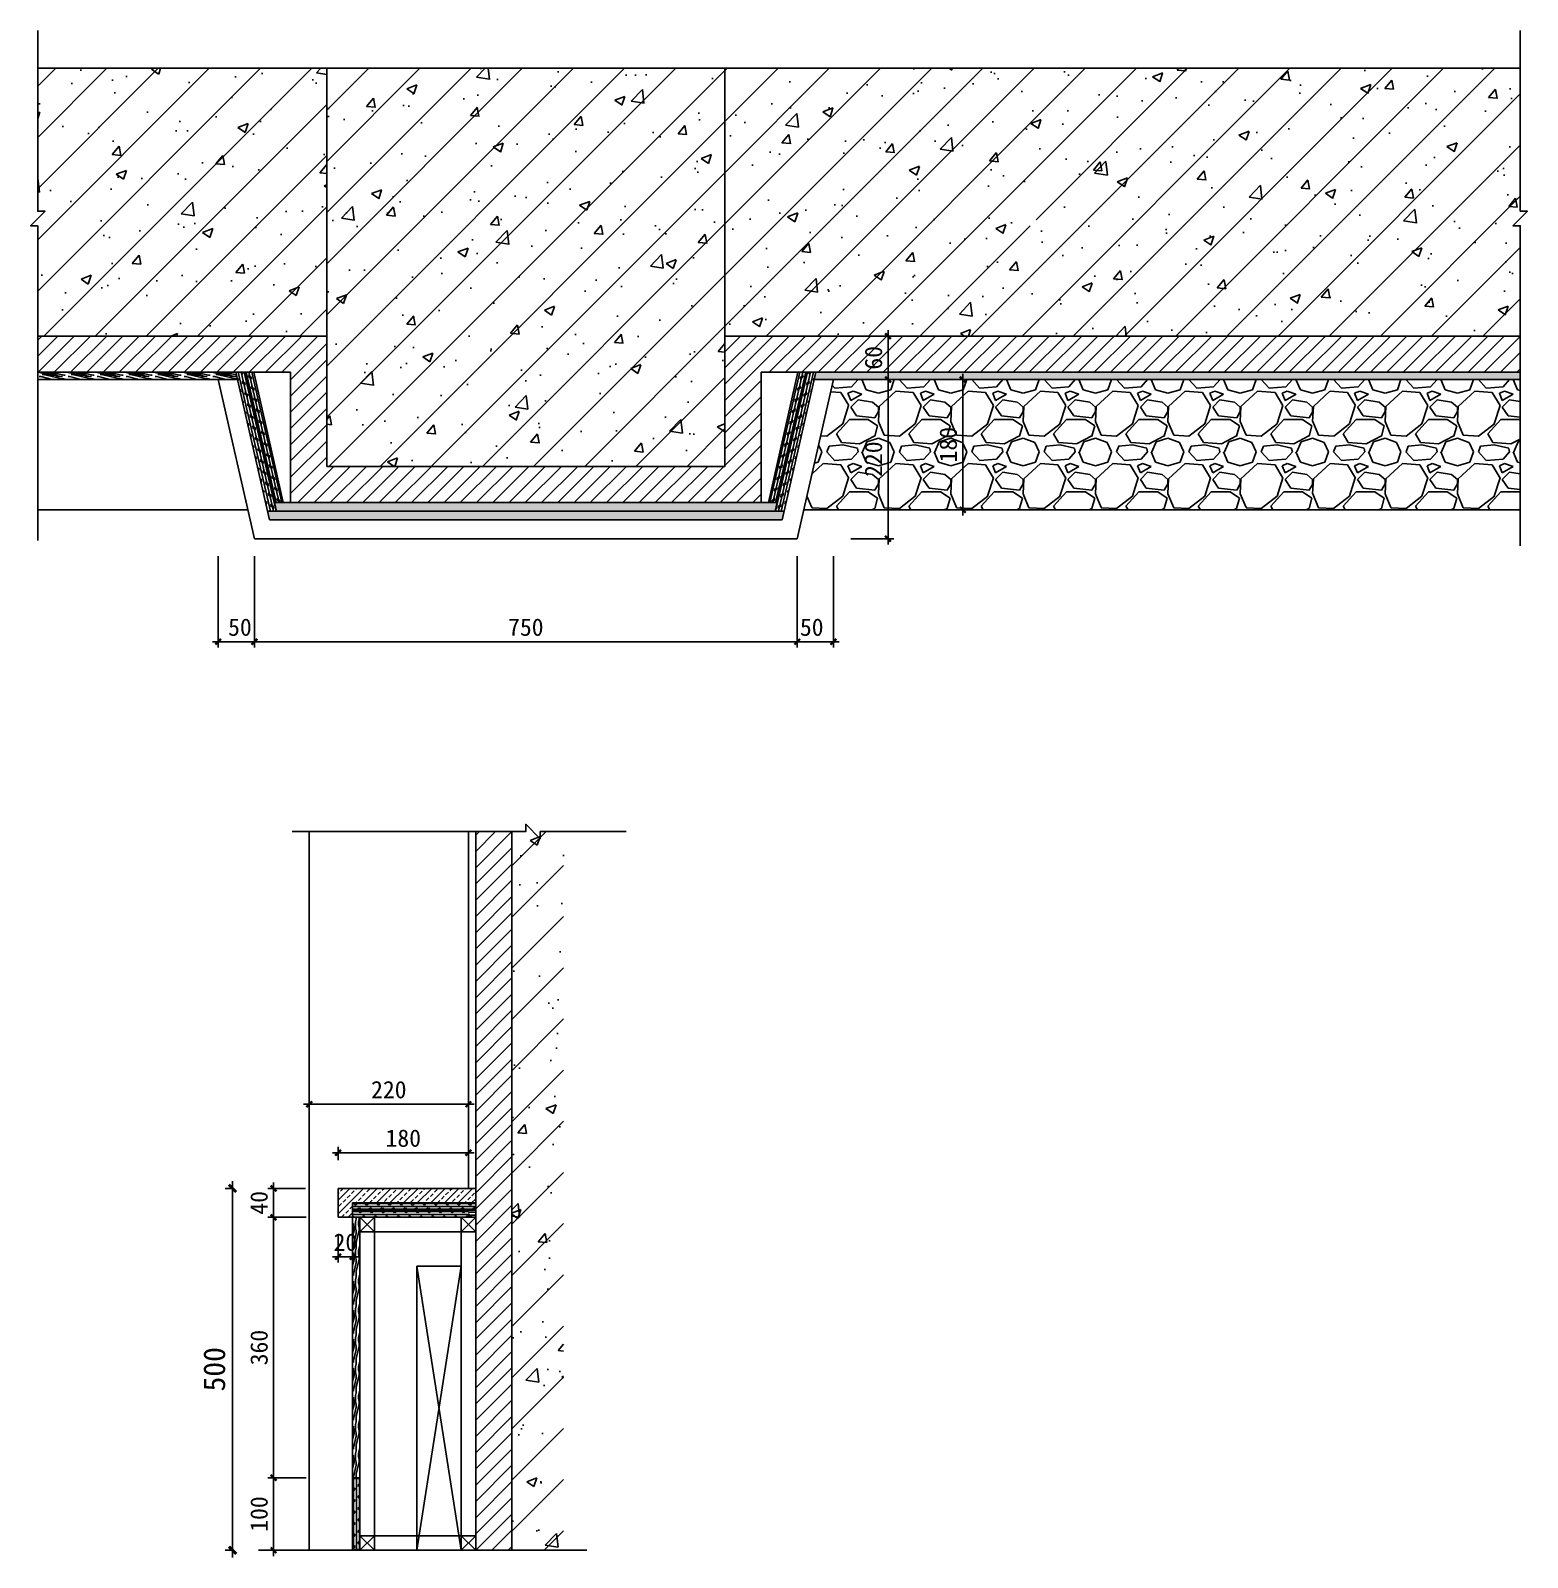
# Model space of a CAD drawing. Header units: millimetres. Extents: x -150677 to 588340, y -254013 to 149700.
# Drawn here: x 331029 to 333097, y -89027 to -86917 of the extents above; entities that cross this region are included whole.
import ezdxf

# ---------------------------------------------------------------- set-up
doc = ezdxf.new("R2010")
doc.units = ezdxf.units.MM
doc.header["$LTSCALE"] = 10
doc.header["$MEASUREMENT"] = 0
for name, color, linetype in [('1-Ba原始建筑墙体', 2, 'Continuous'), ('2-Ba顶面轮廓', 4, 'Continuous'), ('5-Aa原始建筑淡显填充', 251, 'Continuous'), ('9-ELc中', 4, 'Continuous')]:
    doc.layers.add(name, color=color, linetype=linetype)
doc.styles.get("Standard").update_dxf_attribs({"font": ''})
doc.styles.get('Standard').set_extended_font_data('SimSun')
doc.dimstyles.new('DIMN10', dxfattribs={"dimscale": 0.1, "dimtxt": 300, "dimasz": 100, "dimexe": 100, "dimexo": 300, "dimgap": 100, "dimtad": 1, "dimdec": 0, "dimtxsty": 'Standard', "dimblk": 'ARCHTICK', "dimcen": 2.5, "dimdle": 100, "dimclrd": 8, "dimclre": 8, "dimclrt": 96, "dimadec": 0, "dimazin": 0, "dimtfac": 1, "dimtdec": 0, "dimtmove": 0, "dimatfit": 3, "dimldrblk": 'DOT', "dimfxl": 100, "dimarcsym": 0})
doc.dimstyles.new('DIMN8', dxfattribs={"dimscale": 0.08, "dimtxt": 300, "dimasz": 100, "dimexe": 100, "dimexo": 300, "dimgap": 100, "dimtad": 1, "dimdec": 0, "dimtxsty": 'Standard', "dimblk": 'ARCHTICK', "dimcen": 2.5, "dimdle": 100, "dimclrd": 8, "dimclre": 8, "dimclrt": 96, "dimadec": 0, "dimazin": 0, "dimtfac": 1, "dimtdec": 0, "dimtmove": 0, "dimatfit": 3, "dimldrblk": 'DOT', "dimfxl": 100, "dimarcsym": 0})
pattern_1 = [(45, (0, 0), (-35.355339, 35.355339), []), (50, (0, 0), (143.452037, -12.550427), [15, -165]), (355, (0, 0), (-27.750267, 150.438427), [12, -132]), (100.4514, (11.95, -1.05), (115.701876, 137.88791), [12.74804, -140.22842]), (46.1842, (0, 40), (213.44821, -33.1038), [22.5, -247.5]), (96.6356, (17.79, 37.24), (186.93254, 194.82357), [19.12206, -210.3426]), (351.1842, (0, 40), (186.93239, 194.82372), [18, -198]), (21, (20, 30), (119.38141, -80.52378), [15, -165]), (326, (20, 30), (48.663066, 145.03001), [12, -132]), (71.4514, (29.95, 23.29), (168.044526, 64.5061), [12.74804, -140.22842]), (37.5, (0, 0), (2.431971, 66.578771), [0, -130.4, 0, -134, 0, -132.5]), (7.5, (0, 0), (52.613907, 78.882342), [0, -76.4, 0, -127.4, 0, -50.5]), (327.5, (-44.6, 0), (106.764487, -4.510974), [0, -50, 0, -156, 0, -207]), (317.5, (-64.6, 0), (116.637234, 20.020996), [0, -65, 0, -103.6, 0, -147])]
pattern_2 = [(0, (331356.6526, -87593.2813), (0, 3.96875), []), (135, (331358.637, -87595.266), (-7.9375, -7.9375), [5.61266, -5.61266]), (135, (331359.629, -87595.266), (-7.9375, -7.9375), [5.61266, -5.61266]), (135, (331360.621, -87595.266), (-7.9375, -7.9375), [5.61266, -5.61266])]
pattern_3 = [(0, (331039.32, -87399.28), (0, 40), [8, -12, 4, -16]), (0, (331067.32, -87398.28), (0, 40), [8, -32]), (0, (331063.32, -87396.28), (0, 40), [4, -36]), (0, (331041.32, -87395.28), (0, 40), [2, -28, 2, -8]), (0, (331055.32, -87393.28), (0, 40), [8, -12, 2, -18]), (0, (331045.32, -87392.28), (0, 40), [6, -34]), (0, (331055.32, -87391.28), (0, 40), [12, -28]), (0, (331043.32, -87390.28), (0, 40), [8, -32]), (0, (331059.32, -87389.28), (0, 40), [20, -20]), (0, (331047.32, -87387.28), (0, 40), [4, -12, 8, -16]), (0, (331075.32, -87386.28), (0, 40), [8, -32]), (0, (331067.32, -87385.28), (0, 40), [4, -36]), (0, (331059.32, -87384.28), (0, 40), [4, -36]), (0, (331039.32, -87383.28), (0, 40), [8, -32]), (0, (331059.32, -87382.28), (0, 40), [8, -32]), (0, (331059.32, -87380.28), (0, 40), [8, -8, 8, -16]), (0, (331051.32, -87378.28), (0, 40), [4, -20, 8, -8]), (0, (331059.32, -87377.28), (0, 40), [12, -28]), (0, (331059.32, -87375.28), (0, 40), [8, -32]), (0, (331043.32, -87374.28), (0, 40), [12, -16, 4, -8]), (0, (331043.32, -87372.28), (0, 40), [20, -20]), (0, (331067.32, -87371.28), (0, 40), [4, -36]), (0, (331055.32, -87370.28), (0, 40), [8, -32]), (0, (331047.32, -87369.28), (0, 40), [4, -16, 4, -16]), (0, (331043.32, -87368.28), (0, 40), [4, -12, 8, -16]), (0, (331051.32, -87367.28), (0, 40), [4, -20, 4, -12]), (0, (331059.32, -87366.28), (0, 40), [12, -28]), (0, (331043.32, -87364.28), (0, 40), [8, -32]), (0, (331063.32, -87363.28), (0, 40), [4, -36]), (0, (331071.32, -87362.28), (0, 40), [4, -36]), (14.03624, (331067.321, -87396.281), (40, -1e-09), [4.12, -160.8042]), (14.03624, (331071.321, -87387.281), (40, -1e-09), [4.12, -160.8042]), (14.03624, (331067.321, -87363.281), (40, -1e-09), [4.12, -160.8042]), (14.03624, (331055.321, -87378.281), (40, -1e-09), [4.12, -160.8042]), (14.03624, (331063.321, -87372.281), (40, -1e-09), [4.12, -160.8042]), (14.03624, (331067.321, -87375.281), (40, -1e-09), [4.12, -160.8042]), (14.03624, (331047.321, -87368.281), (40, -1e-09), [4.12, -160.8042]), (14.03624, (331063.321, -87370.281), (40, -1e-09), [4.12, -160.8042]), (14.03624, (331071.321, -87385.281), (40, -1e-09), [8.24, -156.6842]), (14.03624, (331067.321, -87382.281), (40, -1e-09), [8.24, -156.6842]), (14.03624, (331067.321, -87380.281), (40, -1e-09), [8.24, -156.6842]), (165.96376, (331055.321, -87393.281), (-40, -1e-09), [4.12, -8.24, 4.12, -148.44422]), (165.96376, (331047.321, -87387.281), (-40, -1e-09), [4.12, -160.8042]), (165.96376, (331047.321, -87369.281), (-40, -1e-09), [8.24, -156.6842]), (194.03624, (331067.321, -87398.281), (-40, 1e-09), [4.12, -160.8042]), (345.96376, (331075.321, -87398.281), (40, 1e-09), [4.12, -160.8042]), (345.96376, (331063.321, -87384.281), (40, 1e-09), [4.12, -160.8042]), (345.96376, (331071.321, -87377.281), (40, 1e-09), [4.12, -160.8042]), (345.96376, (331055.321, -87374.281), (40, 1e-09), [4.12, -160.8042]), (345.96376, (331051.321, -87369.281), (40, 1e-09), [4.12, -160.8042]), (345.96376, (331055.321, -87367.281), (40, 1e-09), [4.12, -160.8042]), (345.96376, (331055.321, -87374.281), (40, 1e-09), [4.12, -160.8042]), (345.96376, (331067.321, -87368.281), (40, 1e-09), [16.48, -148.4442]), (345.96376, (331043.321, -87395.281), (40, 1e-09), [16.48, -148.4442]), (345.96376, (331047.321, -87392.281), (40, 1e-09), [16.48, -148.4442]), (345.96376, (331051.321, -87390.281), (40, 1e-09), [4.12, -8.24, 8.24, -144.32422]), (345.96376, (331051.321, -87387.281), (40, 1e-09), [8.24, -8.24, 8.24, -140.20422]), (345.96376, (331047.321, -87383.281), (40, 1e-09), [16.48, -148.4442]), (345.96376, (331043.321, -87380.281), (40, 1e-09), [16.48, -148.4442]), (345.96376, (331043.321, -87378.281), (40, 1e-09), [16.48, -148.4442]), (345.96376, (331071.321, -87366.281), (40, 1e-09), [4.12, -160.8042]), (345.96377, (331075.321, -87362.281), (40, 8e-06), [8.24, -156.6842]), (345.96377, (331051.321, -87364.281), (40, 8e-06), [8.24, -156.6842]), (345.96376, (331047.321, -87399.281), (40, 7e-07), [16.48, -148.4442]), (345.96376, (331071.321, -87371.281), (40, 7e-07), [12.36, -152.5642]), (345.96376, (331075.321, -87374.281), (40, 7e-07), [24.72, -140.2042])]

# ---------------------------------------------------------------- blocks, each defined once
blk = doc.blocks.new('_ArchTick')
at = {"color": 0, "linetype": 'ByBlock', "const_width": 0.4}
blk.add_lwpolyline([(-0.5, -0.5), (0.5, 0.5)], dxfattribs=at)
blk = doc.blocks.new('*D1728')
at = {"layer": '2-Ba顶面轮廓', "color": 8, "lineweight": -2, "transparency": 16777216}
for p, q in [((331338.6, -87643.3), (331338.6, -87769.6)), ((332088.6, -87643.3), (332088.6, -87769.6)), ((331330.6, -87761.6), (332096.6, -87761.6))]:
    blk.add_line(p, q, dxfattribs=at)
at = {"layer": 'Defpoints', "color": 0, "transparency": 16777216}
for p in [(331338.6, -87619.3), (332088.6, -87619.3), (332088.6, -87761.6)]:
    blk.add_point(p, dxfattribs=at)
at = {"layer": '2-Ba顶面轮廓', "color": 8, "lineweight": -2, "transparency": 16777216, "xscale": 8, "yscale": 8, "zscale": 8, "rotation": 180}
blk.add_blockref('_ArchTick', (331338.6, -87761.6), dxfattribs=at)
at = {"layer": '2-Ba顶面轮廓', "color": 8, "lineweight": -2, "transparency": 16777216, "xscale": 8, "yscale": 8, "zscale": 8}
blk.add_blockref('_ArchTick', (332088.6, -87761.6), dxfattribs=at)
at = {"layer": '2-Ba顶面轮廓', "color": 96, "transparency": 16777216, "insert": (331713.6, -87741.6), "char_height": 24, "attachment_point": 5}
blk.add_mtext('750', dxfattribs=at)
blk = doc.blocks.new('_DOT')
at = {"color": 0, "linetype": 'ByBlock'}
blk.add_line((-0.35, 0), (-1, 0), dxfattribs=at)
at = {"color": 0, "linetype": 'ByBlock', "const_width": 0.35}
blk.add_lwpolyline([(-0.175, 0, 1), (0.175, 0, 1)], format="xyb", close=True, dxfattribs=at)
blk = doc.blocks.new('*D1729')
at = {"layer": '2-Ba顶面轮廓', "color": 8, "lineweight": -2, "transparency": 16777216}
for p, q in [((332088.6, -87643.3), (332088.6, -87769.6)), ((332138.6, -87643.3), (332138.6, -87769.6)), ((332080.6, -87761.6), (332146.6, -87761.6))]:
    blk.add_line(p, q, dxfattribs=at)
at = {"layer": 'Defpoints', "color": 0, "transparency": 16777216}
for p in [(332088.6, -87619.3), (332138.6, -87619.3), (332138.6, -87761.6)]:
    blk.add_point(p, dxfattribs=at)
at = {"layer": '2-Ba顶面轮廓', "color": 8, "lineweight": -2, "transparency": 16777216, "xscale": 8, "yscale": 8, "zscale": 8, "rotation": 180}
blk.add_blockref('_ArchTick', (332088.6, -87761.6), dxfattribs=at)
at = {"layer": '2-Ba顶面轮廓', "color": 8, "lineweight": -2, "transparency": 16777216, "xscale": 8, "yscale": 8, "zscale": 8}
blk.add_blockref('_ArchTick', (332138.6, -87761.6), dxfattribs=at)
at = {"layer": '2-Ba顶面轮廓', "color": 96, "transparency": 16777216, "insert": (332108.6, -87741.6), "char_height": 24, "attachment_point": 5}
blk.add_mtext('50', dxfattribs=at)
blk = doc.blocks.new('*D1730')
at = {"layer": '2-Ba顶面轮廓', "color": 8, "lineweight": -2, "transparency": 16777216}
for p, q in [((331288.6, -87643.3), (331288.6, -87769.6)), ((331338.6, -87643.3), (331338.6, -87769.6)), ((331346.6, -87761.6), (331280.6, -87761.6))]:
    blk.add_line(p, q, dxfattribs=at)
at = {"layer": 'Defpoints', "color": 0, "transparency": 16777216}
for p in [(331288.6, -87619.3), (331338.6, -87619.3), (331288.6, -87761.6)]:
    blk.add_point(p, dxfattribs=at)
at = {"layer": '2-Ba顶面轮廓', "color": 8, "lineweight": -2, "transparency": 16777216, "xscale": 8, "yscale": 8, "zscale": 8, "rotation": 180}
blk.add_blockref('_ArchTick', (331288.6, -87761.6), dxfattribs=at)
at = {"layer": '2-Ba顶面轮廓', "color": 8, "lineweight": -2, "transparency": 16777216, "xscale": 8, "yscale": 8, "zscale": 8}
blk.add_blockref('_ArchTick', (331338.6, -87761.6), dxfattribs=at)
at = {"layer": '2-Ba顶面轮廓', "color": 96, "transparency": 16777216, "insert": (331318.6, -87741.6), "char_height": 24, "attachment_point": 5}
blk.add_mtext('50', dxfattribs=at)
blk = doc.blocks.new('*D1731')
at = {"layer": '2-Ba顶面轮廓', "color": 8, "lineweight": -2, "transparency": 16777216}
for p, q in [((332162.6, -87399.3), (332222, -87399.3)), ((332214, -87627.3), (332214, -87391.3)), ((332162.6, -87619.3), (332222, -87619.3))]:
    blk.add_line(p, q, dxfattribs=at)
at = {"layer": 'Defpoints', "color": 0, "transparency": 16777216}
for p in [(332138.6, -87399.3), (332214, -87399.3), (332138.6, -87619.3)]:
    blk.add_point(p, dxfattribs=at)
at = {"layer": '2-Ba顶面轮廓', "color": 8, "lineweight": -2, "transparency": 16777216, "xscale": 8, "yscale": 8, "zscale": 8}
for p, rotation in [((332214, -87399.3), 90), ((332214, -87619.3), 270)]:
    blk.add_blockref('_ArchTick', p, dxfattribs=dict(at, rotation=rotation))
at = {"layer": '2-Ba顶面轮廓', "color": 96, "transparency": 16777216, "insert": (332194, -87509.3), "char_height": 24, "attachment_point": 5, "rotation": 90}
blk.add_mtext('220', dxfattribs=at)
blk = doc.blocks.new('*D1732')
at = {"layer": '2-Ba顶面轮廓', "color": 8, "lineweight": -2, "transparency": 16777216}
for p, q in [((332183.8, -87339.3), (332222, -87339.3)), ((332214, -87407.3), (332214, -87331.3)), ((332183.8, -87399.3), (332222, -87399.3))]:
    blk.add_line(p, q, dxfattribs=at)
at = {"layer": 'Defpoints', "color": 0, "transparency": 16777216}
for p in [(332159.8, -87339.3), (332214, -87339.3), (332159.8, -87399.3)]:
    blk.add_point(p, dxfattribs=at)
at = {"layer": '2-Ba顶面轮廓', "color": 8, "lineweight": -2, "transparency": 16777216, "xscale": 8, "yscale": 8, "zscale": 8}
for p, rotation in [((332214, -87339.3), 90), ((332214, -87399.3), 270)]:
    blk.add_blockref('_ArchTick', p, dxfattribs=dict(at, rotation=rotation))
at = {"layer": '2-Ba顶面轮廓', "color": 96, "transparency": 16777216, "insert": (332194, -87369.3), "char_height": 24, "attachment_point": 5, "rotation": 90}
blk.add_mtext('60', dxfattribs=at)
blk = doc.blocks.new('*D1733')
at = {"layer": '2-Ba顶面轮廓', "color": 8, "lineweight": -2, "transparency": 16777216}
for p, q in [((332294.2, -87399.3), (332325.3, -87399.3)), ((332317.3, -87391.3), (332317.3, -87587.3)), ((332294.2, -87579.3), (332325.3, -87579.3))]:
    blk.add_line(p, q, dxfattribs=at)
at = {"layer": 'Defpoints', "color": 0, "transparency": 16777216}
for p in [(332270.2, -87399.3), (332270.2, -87579.3), (332317.3, -87579.3)]:
    blk.add_point(p, dxfattribs=at)
at = {"layer": '2-Ba顶面轮廓', "color": 8, "lineweight": -2, "transparency": 16777216, "xscale": 8, "yscale": 8, "zscale": 8}
for p, rotation in [((332317.3, -87399.3), 90), ((332317.3, -87579.3), 270)]:
    blk.add_blockref('_ArchTick', p, dxfattribs=dict(at, rotation=rotation))
at = {"layer": '2-Ba顶面轮廓', "color": 96, "transparency": 16777216, "insert": (332297.3, -87489.3), "char_height": 24, "attachment_point": 5, "rotation": 90}
blk.add_mtext('180', dxfattribs=at)
blk = doc.blocks.new('A$C67844AE1')
at = {"layer": '9-ELc中', "color": 8}
for p, q in [((20, 20), (0, 0)), ((0, 20), (20, 0))]:
    blk.add_line(p, q, dxfattribs=at)
blk.add_lwpolyline([(0, 0), (20, 0), (20, 20), (0, 20)], close=True, dxfattribs=at)
blk = doc.blocks.new('*D1735')
at = {"layer": '2-Ba顶面轮廓', "color": 8, "lineweight": -2, "transparency": 16777216}
for p, q in [((331410.3, -88916.8), (331357.1, -88916.8)), ((331365.1, -89024.8), (331365.1, -88908.8)), ((331410.3, -89016.8), (331357.1, -89016.8))]:
    blk.add_line(p, q, dxfattribs=at)
at = {"layer": 'Defpoints', "color": 0, "transparency": 16777216}
for p in [(331365.1, -88916.8), (331434.3, -88916.8), (331434.3, -89016.8)]:
    blk.add_point(p, dxfattribs=at)
at = {"layer": '2-Ba顶面轮廓', "color": 8, "lineweight": -2, "transparency": 16777216, "xscale": 8, "yscale": 8, "zscale": 8}
for p, rotation in [((331365.1, -88916.8), 90), ((331365.1, -89016.8), 270)]:
    blk.add_blockref('_ArchTick', p, dxfattribs=dict(at, rotation=rotation))
at = {"layer": '2-Ba顶面轮廓', "color": 96, "transparency": 16777216, "insert": (331345.1, -88966.8), "char_height": 24, "attachment_point": 5, "rotation": 90}
blk.add_mtext('100', dxfattribs=at)
blk = doc.blocks.new('*D1736')
at = {"layer": '2-Ba顶面轮廓', "color": 8, "lineweight": -2, "transparency": 16777216}
for p, q in [((331410.3, -88556.8), (331357.1, -88556.8)), ((331365.1, -88924.8), (331365.1, -88548.8)), ((331410.3, -88916.8), (331357.1, -88916.8))]:
    blk.add_line(p, q, dxfattribs=at)
at = {"layer": 'Defpoints', "color": 0, "transparency": 16777216}
for p in [(331365.1, -88556.8), (331434.3, -88556.8), (331434.3, -88916.8)]:
    blk.add_point(p, dxfattribs=at)
at = {"layer": '2-Ba顶面轮廓', "color": 8, "lineweight": -2, "transparency": 16777216, "xscale": 8, "yscale": 8, "zscale": 8}
for p, rotation in [((331365.1, -88556.8), 90), ((331365.1, -88916.8), 270)]:
    blk.add_blockref('_ArchTick', p, dxfattribs=dict(at, rotation=rotation))
at = {"layer": '2-Ba顶面轮廓', "color": 96, "transparency": 16777216, "insert": (331345.1, -88736.8), "char_height": 24, "attachment_point": 5, "rotation": 90}
blk.add_mtext('360', dxfattribs=at)
blk = doc.blocks.new('*D1737')
at = {"layer": '2-Ba顶面轮廓', "color": 8, "lineweight": -2, "transparency": 16777216}
for p, q in [((331409.1, -88516.8), (331357.1, -88516.8)), ((331365.1, -88564.8), (331365.1, -88508.8)), ((331410.3, -88556.8), (331357.1, -88556.8))]:
    blk.add_line(p, q, dxfattribs=at)
at = {"layer": 'Defpoints', "color": 0, "transparency": 16777216}
for p in [(331365.1, -88516.8), (331433.1, -88516.8), (331434.3, -88556.8)]:
    blk.add_point(p, dxfattribs=at)
at = {"layer": '2-Ba顶面轮廓', "color": 8, "lineweight": -2, "transparency": 16777216, "xscale": 8, "yscale": 8, "zscale": 8}
for p, rotation in [((331365.1, -88516.8), 90), ((331365.1, -88556.8), 270)]:
    blk.add_blockref('_ArchTick', p, dxfattribs=dict(at, rotation=rotation))
at = {"layer": '2-Ba顶面轮廓', "color": 96, "transparency": 16777216, "insert": (331345.1, -88536.8), "char_height": 24, "attachment_point": 5, "rotation": 90}
blk.add_mtext('40', dxfattribs=at)
blk = doc.blocks.new('*D1738')
at = {"layer": '2-Ba顶面轮廓', "color": 8, "lineweight": -2, "transparency": 16777216}
for p, q in [((331414.3, -88365.2), (331414.3, -88408.6)), ((331634.3, -88365.2), (331634.3, -88408.6)), ((331406.3, -88400.6), (331642.3, -88400.6))]:
    blk.add_line(p, q, dxfattribs=at)
at = {"layer": 'Defpoints', "color": 0, "transparency": 16777216}
for p in [(331414.3, -88341.2), (331634.3, -88341.2), (331634.3, -88400.6)]:
    blk.add_point(p, dxfattribs=at)
at = {"layer": '2-Ba顶面轮廓', "color": 8, "lineweight": -2, "transparency": 16777216, "xscale": 8, "yscale": 8, "zscale": 8, "rotation": 180}
blk.add_blockref('_ArchTick', (331414.3, -88400.6), dxfattribs=at)
at = {"layer": '2-Ba顶面轮廓', "color": 8, "lineweight": -2, "transparency": 16777216, "xscale": 8, "yscale": 8, "zscale": 8}
blk.add_blockref('_ArchTick', (331634.3, -88400.6), dxfattribs=at)
at = {"layer": '2-Ba顶面轮廓', "color": 96, "transparency": 16777216, "insert": (331524.3, -88380.6), "char_height": 24, "attachment_point": 5}
blk.add_mtext('220', dxfattribs=at)
blk = doc.blocks.new('*D1739')
at = {"layer": '2-Ba顶面轮廓', "color": 8, "lineweight": -2, "transparency": 16777216}
for p, q in [((331446.3, -88467.6), (331642.3, -88467.6)), ((331454.3, -88477.9), (331454.3, -88459.6)), ((331634.3, -88477.9), (331634.3, -88459.6))]:
    blk.add_line(p, q, dxfattribs=at)
at = {"layer": 'Defpoints', "color": 0, "transparency": 16777216}
for p in [(331634.3, -88467.6), (331454.3, -88501.9), (331634.3, -88501.9)]:
    blk.add_point(p, dxfattribs=at)
at = {"layer": '2-Ba顶面轮廓', "color": 8, "lineweight": -2, "transparency": 16777216, "xscale": 8, "yscale": 8, "zscale": 8, "rotation": 180}
blk.add_blockref('_ArchTick', (331454.3, -88467.6), dxfattribs=at)
at = {"layer": '2-Ba顶面轮廓', "color": 8, "lineweight": -2, "transparency": 16777216, "xscale": 8, "yscale": 8, "zscale": 8}
blk.add_blockref('_ArchTick', (331634.3, -88467.6), dxfattribs=at)
at = {"layer": '2-Ba顶面轮廓', "color": 96, "transparency": 16777216, "insert": (331544.3, -88447.6), "char_height": 24, "attachment_point": 5}
blk.add_mtext('180', dxfattribs=at)
blk = doc.blocks.new('*D1740')
at = {"layer": '2-Ba顶面轮廓', "color": 8, "lineweight": -2, "transparency": 16777216}
for p, q in [((331454.3, -88580.8), (331454.3, -88619.4)), ((331474.3, -88580.8), (331474.3, -88619.4)), ((331446.3, -88611.4), (331482.3, -88611.4))]:
    blk.add_line(p, q, dxfattribs=at)
at = {"layer": 'Defpoints', "color": 0, "transparency": 16777216}
for p in [(331454.3, -88556.8), (331474.3, -88556.8), (331474.3, -88611.4)]:
    blk.add_point(p, dxfattribs=at)
at = {"layer": '2-Ba顶面轮廓', "color": 8, "lineweight": -2, "transparency": 16777216, "xscale": 8, "yscale": 8, "zscale": 8}
for p, rotation in [((331454.3, -88611.4), 180.0229559581224), ((331474.3, -88611.4), 0.02295595812235675)]:
    blk.add_blockref('_ArchTick', p, dxfattribs=dict(at, rotation=rotation))
at = {"layer": '2-Ba顶面轮廓', "color": 96, "transparency": 16777216, "insert": (331464.3, -88591.4), "char_height": 24, "attachment_point": 5, "rotation": 0.023}
blk.add_mtext('20', dxfattribs=at)
blk = doc.blocks.new('*D1741')
at = {"layer": '2-Ba顶面轮廓', "color": 8, "lineweight": -2, "transparency": 16777216}
for p, q in [((331308.7, -88516.8), (331298.4, -88516.8)), ((331308.4, -88506.8), (331308.4, -89026.8)), ((331308.7, -89016.8), (331298.4, -89016.8))]:
    blk.add_line(p, q, dxfattribs=at)
at = {"layer": 'Defpoints', "color": 0, "transparency": 16777216}
for p in [(331365.1, -88516.8), (331308.4, -89016.8), (331365.1, -89016.8)]:
    blk.add_point(p, dxfattribs=at)
at = {"layer": '2-Ba顶面轮廓', "color": 8, "lineweight": -2, "transparency": 16777216, "xscale": 10, "yscale": 10, "zscale": 10}
for p, rotation in [((331308.4, -88516.8), 90), ((331308.4, -89016.8), 270)]:
    blk.add_blockref('_ArchTick', p, dxfattribs=dict(at, rotation=rotation))
at = {"layer": '2-Ba顶面轮廓', "color": 96, "transparency": 16777216, "insert": (331283.4, -88766.8), "char_height": 30, "attachment_point": 5, "rotation": 90}
blk.add_mtext('500', dxfattribs=at)

msp = doc.modelspace()

# ---------------------------------------------------------------- hatches: boundary and pattern name
at = {"layer": '2-Ba顶面轮廓'}
h = msp.add_hatch(dxfattribs=at)
h.set_pattern_fill('ANSI31', color=251, scale=10, style=0)
h.set_pattern_definition([(45, (331039.32, -87569.281), (-11.22532, 11.22532), [])])
h.paths.add_polyline_path([(333087.4, -87339.3), (332418.6, -87339.3), (332418.6, -87389.3), (333087.4, -87389.3)])
h.paths.add_polyline_path([(332038.6, -87389.3), (332418.6, -87389.3), (332418.6, -87339.3), (331988.6, -87339.3), (331988.6, -87519.3), (331438.6, -87519.3), (331438.6, -87339.3), (331039.3, -87339.3), (331039.3, -87389.3), (331388.6, -87389.3), (331388.6, -87569.3), (332038.6, -87569.3)])
h = msp.add_hatch(dxfattribs=at)
h.set_pattern_fill('木纹02', color=251, scale=10, style=0)
h.set_pattern_definition(pattern_3)
h.paths.add_polyline_path([(331313, -87389.3), (331039.3, -87389.3), (331039.3, -87399.3), (331315.3, -87399.3)])
h = msp.add_hatch(dxfattribs=at)
h.set_pattern_fill('CORK', color=251, scale=5, angle=77, style=0)
h.set_pattern_definition([(103, (332114.2356, -87581.2813), (3.867031, 0.892774), []), (328, (332111.856, -87579.794), (-5.94852, -9.51962), [5.61266, -5.61266]), (328, (332111.633, -87578.827), (-5.94852, -9.51962), [5.61266, -5.61266]), (328, (332111.409, -87577.861), (-5.94852, -9.51962), [5.61266, -5.61266])])
h.paths.add_polyline_path([(331313, -87389.3), (331325.3, -87389.3), (331369, -87581.3), (331356.7, -87581.3)])
h = msp.add_hatch(dxfattribs=at)
h.set_pattern_fill('CORK', color=251, scale=5, angle=77, style=0)
h.set_pattern_definition([(103, (332070.5992, -87593.2813), (3.867031, 0.892774), []), (328, (332068.219, -87591.794), (-5.94852, -9.51962), [5.61266, -5.61266]), (328, (332067.996, -87590.827), (-5.94852, -9.51962), [5.61266, -5.61266]), (328, (332067.773, -87589.861), (-5.94852, -9.51962), [5.61266, -5.61266])])
h.paths.add_polyline_path([(331325.3, -87389.3), (331337.6, -87389.3), (331378.5, -87569.3), (331366.2, -87569.3)])
h = msp.add_hatch(dxfattribs=at)
h.set_pattern_fill('CORK', color=251, scale=5, angle=77, style=0)
h.set_pattern_definition([(77, (331356.6526, -87593.2813), (-3.867031, 0.892774), []), (212, (331359.032, -87591.794), (5.94852, -9.51962), [5.61266, -5.61266]), (212, (331359.256, -87590.827), (5.94852, -9.51962), [5.61266, -5.61266]), (212, (331359.479, -87589.861), (5.94852, -9.51962), [5.61266, -5.61266])])
h.paths.add_polyline_path([(332101.9, -87389.3), (332089.6, -87389.3), (332048.7, -87569.3), (332061, -87569.3)])
h = msp.add_hatch(dxfattribs=at)
h.set_pattern_fill('CORK', color=251, scale=5, angle=77, style=0)
h.set_pattern_definition([(77, (331313.0162, -87581.2813), (-3.867031, 0.892774), []), (212, (331315.396, -87579.794), (5.94852, -9.51962), [5.61266, -5.61266]), (212, (331315.619, -87578.827), (5.94852, -9.51962), [5.61266, -5.61266]), (212, (331315.843, -87577.861), (5.94852, -9.51962), [5.61266, -5.61266])])
h.paths.add_polyline_path([(332114.2, -87389.3), (332101.9, -87389.3), (332058.3, -87581.3), (332070.6, -87581.3)])
h = msp.add_hatch(dxfattribs=at)
h.set_pattern_fill('GRAVEL', color=4, scale=100)
h.set_pattern_definition([(228.0127875, (72, 100), (-800, -900), [13.4536, -1331.908805]), (184.9697407, (63, 90), (1200, 100), [23.0868, -2285.592476]), (132.510447, (40, 88), (1000, -1100), [16.2788, -1611.60326]), (267.273689, (1, 63), (100, 2000), [21.0238, -2081.355804]), (292.8336542, (0, 42), (-500, 1200), [20.6155, -2040.937313]), (357.273689, (8, 23), (-2000, 100), [21.0238, -2081.355804]), (37.6942405, (29, 22), (-1300, -1000), [27.8029, -2752.484855]), (72.2553284, (51, 39), (700, 2200), [26.2488, -2598.63215]), (121.4295656, (59, 64), (-800, 1300), [21.095, -2088.40731]), (175.2363583, (48, 82), (1100, -100), [24.0832, -1180.076258]), (222.3974378, (24, 84), (-1200, -1100), [31.1448, -3083.3375]), (138.8140748, (100, 62), (-700, 600), [10.6301, -1052.38448]), (171.4692344, (92, 69), (1300, -200), [20.2237, -2002.151142]), (225, (72, 72), (-1e-14, -100), [14.1421, -127.279256]), (203.1985905, (65, 84), (500, 200), [7.6158, -753.96151]), (291.8014095, (58, 81), (-100, 300), [10.7703, -527.74618]), (30.9637565, (62, 71), (300, 200), [17.4929, -565.60229]), (161.565051, (77, 80), (200, -100), [12.6491, -303.578666]), (16.3895403, (0, 81), (1000, 300), [17.72, -1754.284515]), (70.346176, (17, 86), (-400, -1100), [14.8661, -1471.740775]), (293.1985905, (77, 100), (-200, 500), [15.2315, -746.34581]), (343.6104597, (83, 86), (-1000, 300), [17.72, -1754.284515]), (339.4439548, (0, 19), (-500, 200), [17.088, -837.312375]), (294.7751406, (16, 13), (-500, 1100), [14.3178, -1417.464306]), (66.8014095, (78, 0), (200, 500), [15.2315, -746.34581]), (17.3540246, (84, 14), (-1300, -400), [16.7631, -1659.54236]), (69.4439548, (29, 0), (-200, -500), [8.544, -845.856375]), (101.3099325, (72, 0), (-100, 400), [5.099, -504.80295]), (165.9637565, (71, 5), (300, -100), [20.6155, -391.695063]), (186.009006, (51, 10), (1000, 100), [19.105, -1891.392317]), (303.6900675, (62, 62), (-100, 200), [14.4222, -346.132928]), (353.1572266, (70, 50), (1700, -200), [25.1794, -2492.756262]), (60.945396, (95, 47), (-400, -700), [10.2956, -1019.267414]), (90, (100, 56), (-100, 100), [6, -94]), (120.2564372, (49, 13), (400, -700), [13.8924, -1375.352]), (48.0127875, (42, 25), (800, 900), [26.9072, -1318.455205]), (0, (60, 45), (100, 100), [26, -74]), (325.3048465, (86, 45), (1000, -700), [15.8114, -1565.32743]), (254.054604, (99, 36), (-100, -400), [14.5602, -713.45079]), (207.6459754, (95, 22), (-1900, -1000), [23.7065, -2346.947418]), (175.4260787, (74, 11), (-1300, 100), [25.0799, -2482.90734])])
h.paths.add_polyline_path([(333087.4, -87399.3), (332138.6, -87399.3), (332097.7, -87579.3), (333087.4, -87579.3)])
h.paths.add_polyline_path([(332216.8, -87540.9), (332216.8, -87477.7), (332170.7, -87477.7), (332170.7, -87540.9)], flags=24)
h.paths.add_polyline_path([(332320.1, -87521.9), (332320.1, -87458.7), (332274, -87458.7), (332274, -87521.9)], flags=24)
h = msp.add_hatch(dxfattribs=at)
h.set_pattern_fill('木纹02', color=251, scale=10, style=0)
h.set_pattern_definition(pattern_3)
h.paths.add_polyline_path([(333087.4, -87389.3), (332418.6, -87389.3), (332418.6, -87399.3), (333087.4, -87399.3)])
h.paths.add_polyline_path([(332418.6, -87389.3), (332114.2, -87389.3), (332112, -87399.3), (332418.6, -87399.3)])
h = msp.add_hatch(dxfattribs=at)
h.set_pattern_fill('CORK', color=251, scale=5, style=0)
h.set_pattern_definition(pattern_2)
h.paths.add_polyline_path([(332061, -87569.3), (331366.2, -87569.3), (331369, -87581.3), (332058.3, -87581.3)])
h = msp.add_hatch(dxfattribs=at)
h.set_pattern_fill('CORK', color=251, scale=5, style=0)
h.set_pattern_definition(pattern_2)
h.paths.add_polyline_path([(332070.6, -87581.3), (331356.7, -87581.3), (331359.4, -87593.3), (332067.9, -87593.3)])
h = msp.add_hatch(dxfattribs=at)
h.set_pattern_fill('ANSI31', color=251, scale=10, style=0)
h.set_pattern_definition([(45, (331644.26, -89016.802), (-11.22532, 11.22532), [])])
h.paths.add_polyline_path([(331694.3, -88023.8), (331644.3, -88023.8), (331644.3, -89016.8), (331694.3, -89016.8)])
h = msp.add_hatch(dxfattribs=at)
h.set_pattern_fill('天然石材', color=251, scale=5, style=0)
h.set_pattern_definition([(45, (331454.26, -88552.027), (-9.4045, 9.4045), []), (45, (331458.885, -88556.802), (-9.4045, 9.4045), [5.25, -3])])
h.paths.add_polyline_path([(331644.3, -88516.8), (331634.3, -88516.8), (331634.3, -88536.8), (331644.3, -88536.8)])
h.paths.add_polyline_path([(331634.3, -88516.8), (331454.3, -88516.8), (331454.3, -88556.8), (331474.3, -88556.8), (331474.3, -88536.8), (331634.3, -88536.8)])
h = msp.add_hatch(dxfattribs=at)
h.set_pattern_fill('CORK', color=251, scale=5, style=0)
h.set_pattern_definition(pattern_2)
h.paths.add_polyline_path([(331644.3, -88536.8), (331634.3, -88536.8), (331634.3, -88546.8), (331644.3, -88546.8)])
h.paths.add_polyline_path([(331644.3, -88546.8), (331634.3, -88546.8), (331634.3, -88556.8), (331644.3, -88556.8)])
h.paths.add_polyline_path([(331634.3, -88536.8), (331474.3, -88536.8), (331474.3, -88546.8), (331634.3, -88546.8)])
h = msp.add_hatch(dxfattribs=at)
h.set_pattern_fill('CORK', color=251, scale=5, style=0)
h.set_pattern_definition([(0, (331474.2598, -88556.7937), (0, 3.96875), []), (135, (331476.244, -88558.778), (-7.9375, -7.9375), [5.61266, -5.61266]), (135, (331477.236, -88558.778), (-7.9375, -7.9375), [5.61266, -5.61266]), (135, (331478.229, -88558.778), (-7.9375, -7.9375), [5.6127, -5.6127])])
h.paths.add_polyline_path([(331634.3, -88546.8), (331474.3, -88546.8), (331474.3, -88556.8), (331634.3, -88556.8)])
h = msp.add_hatch(dxfattribs=at)
h.set_pattern_fill('木纹02', color=251, scale=10, angle=90, style=0)
h.set_pattern_definition([(90, (331039.32, -87399.28), (-40, 2e-15), [8, -12, 4, -16]), (90, (331038.32, -87371.28), (-40, 2e-15), [8, -32]), (90, (331036.32, -87375.28), (-40, 2e-15), [4, -36]), (90, (331035.32, -87397.28), (-40, 2e-15), [2, -28, 2, -8]), (90, (331033.32, -87383.28), (-40, 2e-15), [8, -12, 2, -18]), (90, (331032.32, -87393.28), (-40, 2e-15), [6, -34]), (90, (331031.32, -87383.28), (-40, 2e-15), [12, -28]), (90, (331030.32, -87395.28), (-40, 2e-15), [8, -32]), (90, (331029.32, -87379.28), (-40, 2e-15), [20, -20]), (90, (331027.32, -87391.28), (-40, 2e-15), [4, -12, 8, -16]), (90, (331026.32, -87363.28), (-40, 2e-15), [8, -32]), (90, (331025.32, -87371.28), (-40, 2e-15), [4, -36]), (90, (331024.32, -87379.28), (-40, 2e-15), [4, -36]), (90, (331023.32, -87399.28), (-40, 2e-15), [8, -32]), (90, (331022.32, -87379.28), (-40, 2e-15), [8, -32]), (90, (331020.32, -87379.28), (-40, 2e-15), [8, -8, 8, -16]), (90, (331018.32, -87387.28), (-40, 2e-15), [4, -20, 8, -8]), (90, (331017.32, -87379.28), (-40, 2e-15), [12, -28]), (90, (331015.32, -87379.28), (-40, 2e-15), [8, -32]), (90, (331014.32, -87395.28), (-40, 2e-15), [12, -16, 4, -8]), (90, (331012.32, -87395.28), (-40, 2e-15), [20, -20]), (90, (331011.32, -87371.28), (-40, 2e-15), [4, -36]), (90, (331010.32, -87383.28), (-40, 2e-15), [8, -32]), (90, (331009.32, -87391.28), (-40, 2e-15), [4, -16, 4, -16]), (90, (331008.32, -87395.28), (-40, 2e-15), [4, -12, 8, -16]), (90, (331007.32, -87387.28), (-40, 2e-15), [4, -20, 4, -12]), (90, (331006.32, -87379.28), (-40, 2e-15), [12, -28]), (90, (331004.32, -87395.28), (-40, 2e-15), [8, -32]), (90, (331003.32, -87375.28), (-40, 2e-15), [4, -36]), (90, (331002.32, -87367.28), (-40, 2e-15), [4, -36]), (104.03624, (331036.321, -87371.281), (1e-09, 40), [4.12, -160.8042]), (104.03624, (331027.321, -87367.281), (1e-09, 40), [4.12, -160.8042]), (104.03624, (331003.321, -87371.281), (1e-09, 40), [4.12, -160.8042]), (104.03624, (331018.321, -87383.281), (1e-09, 40), [4.12, -160.8042]), (104.03624, (331012.321, -87375.281), (1e-09, 40), [4.12, -160.8042]), (104.03624, (331015.321, -87371.281), (1e-09, 40), [4.12, -160.8042]), (104.03624, (331008.321, -87391.281), (1e-09, 40), [4.12, -160.8042]), (104.03624, (331010.321, -87375.281), (1e-09, 40), [4.12, -160.8042]), (104.03624, (331025.321, -87367.281), (1e-09, 40), [8.24, -156.6842]), (104.03624, (331022.321, -87371.281), (1e-09, 40), [8.24, -156.6842]), (104.03624, (331020.321, -87371.281), (1e-09, 40), [8.24, -156.6842]), (255.96376, (331033.321, -87383.281), (1e-09, -40), [4.12, -8.24, 4.12, -148.4442]), (255.96376, (331027.321, -87391.281), (1e-09, -40), [4.12, -160.8042]), (255.96376, (331009.321, -87391.281), (1e-09, -40), [8.24, -156.6842]), (284.03624, (331038.321, -87371.281), (-1e-09, -40), [4.12, -160.8042]), (75.96376, (331038.321, -87363.281), (-1e-09, 40), [4.12, -160.8042]), (75.96376, (331024.321, -87375.281), (-1e-09, 40), [4.12, -160.8042]), (75.96376, (331017.321, -87367.281), (-1e-09, 40), [4.12, -160.8042]), (75.96376, (331014.321, -87383.281), (-1e-09, 40), [4.12, -160.8042]), (75.96376, (331009.321, -87387.281), (-1e-09, 40), [4.12, -160.8042]), (75.96376, (331007.321, -87383.281), (-1e-09, 40), [4.12, -160.8042]), (75.96376, (331014.321, -87383.281), (-1e-09, 40), [4.12, -160.8042]), (75.96376, (331008.321, -87371.281), (-1e-09, 40), [16.48, -148.4442]), (75.96376, (331035.321, -87395.281), (-1e-09, 40), [16.48, -148.4442]), (75.96376, (331032.321, -87391.281), (-1e-09, 40), [16.48, -148.4442]), (75.96376, (331030.321, -87387.281), (-1e-09, 40), [4.12, -8.24, 8.24, -144.3242]), (75.96376, (331027.321, -87387.281), (-1e-09, 40), [8.24, -8.24, 8.24, -140.2042]), (75.96376, (331023.321, -87391.281), (-1e-09, 40), [16.48, -148.4442]), (75.96376, (331020.321, -87395.281), (-1e-09, 40), [16.48, -148.4442]), (75.96376, (331018.321, -87395.281), (-1e-09, 40), [16.48, -148.4442]), (75.96376, (331006.321, -87367.281), (-1e-09, 40), [4.12, -160.8042]), (75.9638, (331002.321, -87363.281), (-8e-06, 40), [8.24, -156.6842]), (75.9638, (331004.321, -87387.281), (-8e-06, 40), [8.24, -156.6842]), (75.96376, (331039.321, -87391.281), (-7e-07, 40), [16.48, -148.4442]), (75.96376, (331011.321, -87367.281), (-7e-07, 40), [12.36, -152.5642]), (75.96376, (331014.321, -87363.281), (-7e-07, 40), [24.72, -140.2042])])
h.paths.add_polyline_path([(331484.3, -88556.8), (331474.3, -88556.8), (331474.3, -88916.8), (331484.3, -88916.8)])
h = msp.add_hatch(dxfattribs=at)
h.set_pattern_fill('CORK', color=251, scale=5, angle=90, style=0)
h.set_pattern_definition([(90, (331356.6526, -87593.2813), (-3.96875, 2e-16), []), (225, (331358.637, -87591.297), (7.9375, -7.9375), [5.61266, -5.61266]), (225, (331358.637, -87590.305), (7.9375, -7.9375), [5.61266, -5.61266]), (225, (331358.637, -87589.313), (7.9375, -7.9375), [5.61266, -5.61266])])
h.paths.add_polyline_path([(331484.3, -88917.8), (331475.3, -88917.8), (331475.3, -89015.8), (331484.3, -89015.8)])
at = {"layer": '5-Aa原始建筑淡显填充'}
h = msp.add_hatch(dxfattribs=at)
h.set_pattern_fill('钢筋混凝土', color=251, scale=20, style=0)
h.set_pattern_definition([(45, (330623.49, -87339.28), (-35.3553, 35.3553), []), (50, (330623.49, -87339.28), (143.452, -12.55), [15, -165]), (355, (330623.49, -87339.28), (-27.75, 150.438), [12, -132]), (100.451, (330635.45, -87340.33), (115.702, 137.888), [12.748, -140.228]), (46.184, (330623.5, -87299.28), (213.448, -33.104), [22.5, -247.5]), (96.636, (330641.28, -87302.04), (186.933, 194.824), [19.12, -210.343]), (351.184, (330623.5, -87299.28), (186.93, 194.824), [18, -198]), (21, (330643.49, -87309.28), (119.381, -80.524), [15, -165]), (326, (330643.49, -87309.28), (48.663, 145.03), [12, -132]), (71.451, (330653.44, -87315.99), (168.045, 64.506), [12.748, -140.228]), (37.5, (330623.49, -87339.28), (2.432, 66.5788), [0, -130.4, 0, -134, 0, -132.5]), (7.5, (330623.49, -87339.28), (52.614, 78.8823), [0, -76.4, 0, -127.4, 0, -50.5]), (327.5, (330578.89, -87339.28), (106.7645, -4.511), [0, -50, 0, -156, 0, -207]), (317.5, (330558.89, -87339.28), (116.637, 20.021), [0, -65, 0, -103.6, 0, -147])])
h.paths.add_polyline_path([(331039.3, -86969.3), (331039.3, -87166.9), (331049.3, -87166.9), (331029.3, -87186.9), (331039.3, -87186.9), (331039.3, -87339.3), (331438.6, -87339.3), (331438.6, -86969.3)])
h = msp.add_hatch(dxfattribs=at)
h.set_pattern_fill('钢筋混凝土', color=251, scale=20, style=0)
h.set_pattern_definition(pattern_1)
h.paths.add_polyline_path([(331438.6, -87519.3), (331988.6, -87519.3), (331988.6, -86969.3), (331438.6, -86969.3)])
h = msp.add_hatch(dxfattribs=at)
h.set_pattern_fill('钢筋混凝土', color=251, scale=20, style=0)
h.set_pattern_definition(pattern_1)
h.paths.add_polyline_path([(333087.4, -86969.3), (332418.6, -86969.3), (332418.6, -87339.3), (333087.4, -87339.3), (333087.4, -87186.9), (333077.4, -87186.9), (333097.4, -87166.9), (333087.4, -87166.9)])
h.paths.add_polyline_path([(332418.6, -87339.3), (332418.6, -87186.9), (332408.6, -87186.9), (332428.6, -87166.9), (332418.6, -87166.9), (332418.6, -86969.3), (331988.6, -86969.3), (331988.6, -87339.3)])
h = msp.add_hatch(dxfattribs=at)
h.set_pattern_fill('钢筋混凝土', color=251, scale=20, style=0)
h.set_pattern_definition([(45, (331526.714, -89016.8), (-35.3553, 35.3553), []), (50, (331526.71, -89016.8), (143.452, -12.55), [15, -165]), (355, (331526.71, -89016.8), (-27.75, 150.438), [12, -132]), (100.451, (331538.67, -89017.85), (115.702, 137.888), [12.748, -140.228]), (46.184, (331526.71, -88976.8), (213.448, -33.104), [22.5, -247.5]), (96.636, (331544.5, -88979.56), (186.933, 194.824), [19.122, -210.343]), (351.184, (331526.71, -88976.8), (186.93, 194.824), [18, -198]), (21, (331546.71, -88986.8), (119.381, -80.524), [15, -165]), (326, (331546.71, -88986.8), (48.663, 145.03), [12, -132]), (71.451, (331556.66, -88993.51), (168.045, 64.506), [12.748, -140.228]), (37.5, (331526.714, -89016.8), (2.432, 66.5788), [0, -130.4, 0, -134, 0, -132.5]), (7.5, (331526.714, -89016.8), (52.614, 78.8823), [0, -76.4, 0, -127.4, 0, -50.5]), (327.5, (331482.114, -89016.8), (106.7645, -4.511), [0, -50, 0, -156, 0, -207]), (317.5, (331462.11, -89016.8), (116.637, 20.021), [0, -65, 0, -103.6, 0, -147])])
h.paths.add_polyline_path([(331694.3, -88023.8), (331694.3, -89016.8), (331765.8, -89016.8), (331765.8, -88023.8)])

# ---------------------------------------------------------------- linework, layer by layer
at = {"layer": '1-Ba原始建筑墙体'}
for p, q in [((333087.4, -86969.3), (331039.3, -86969.3)), ((331039.3, -87339.3), (331438.6, -87339.3)), ((331988.6, -87339.3), (333087.4, -87339.3)), ((331694.3, -88023.8), (331694.3, -89016.8)), ((331797.7, -89016.8), (331344.2, -89016.8))]:
    msp.add_line(p, q, dxfattribs=at)
at = {"layer": '1-Ba原始建筑墙体', "color": 8}
for p, q in [((331039.3, -87389.3), (331388.6, -87389.3)), ((331325.3, -87389.3), (331369, -87581.3)), ((331337.6, -87389.3), (331378.5, -87569.3)), ((331388.6, -87389.3), (331388.6, -87569.3)), ((332038.6, -87389.3), (333087.4, -87389.3)), ((332038.6, -87569.3), (332038.6, -87389.3)), ((332048.7, -87569.3), (332089.6, -87389.3)), ((332058.3, -87581.3), (332101.9, -87389.3)), ((331366.2, -87569.3), (332061, -87569.3)), ((331356.7, -87581.3), (332070.6, -87581.3)), ((331414.3, -88023.8), (331414.3, -89016.8))]:
    msp.add_line(p, q, dxfattribs=at)
at = {"layer": '1-Ba原始建筑墙体'}
msp.add_lwpolyline([(331438.6, -87519.3), (331988.6, -87519.3), (331988.6, -86969.3), (331438.6, -86969.3)], close=True, dxfattribs=at)
at = {"layer": '2-Ba顶面轮廓', "color": 1}
for points in [[(331039.3, -86917.1), (331039.3, -87166.9), (331049.3, -87166.9), (331029.3, -87186.9), (331039.3, -87186.9), (331039.3, -87621.6)], [(333087.4, -86917.1), (333087.4, -87166.9), (333097.4, -87166.9), (333077.4, -87186.9), (333087.4, -87186.9), (333087.4, -87629.2)], [(331852.4, -88023.8), (331733.5, -88023.8), (331733.5, -88033.8), (331713.5, -88013.8), (331713.5, -88023.8), (331390.7, -88023.8)]]:
    msp.add_lwpolyline(points, dxfattribs=at)
at = {"layer": '2-Ba顶面轮廓'}
msp.add_lwpolyline([(331484.3, -88916.8), (331474.3, -88916.8), (331474.3, -89016.8), (331484.3, -89016.8)], close=True, dxfattribs=at)
at = {"layer": '9-ELc中'}
for p, q in [((331039.3, -87399.3), (331315.3, -87399.3)), ((331288.6, -87399.3), (331338.6, -87619.3)), ((331313, -87389.3), (331359.4, -87593.3)), ((332067.9, -87593.3), (332114.2, -87389.3)), ((332088.6, -87619.3), (332138.6, -87399.3)), ((332112, -87399.3), (333087.4, -87399.3)), ((331359.4, -87593.3), (332067.9, -87593.3)), ((331338.6, -87619.3), (332088.6, -87619.3)), ((331634.3, -88023.8), (331634.3, -88516.8)), ((331644.3, -88023.8), (331644.3, -89016.8)), ((331454.3, -88516.8), (331454.3, -88556.8)), ((331644.3, -88516.8), (331454.3, -88516.8)), ((331474.3, -88536.8), (331474.3, -88916.8)), ((331644.3, -88536.8), (331474.3, -88536.8)), ((331474.3, -88556.8), (331454.3, -88556.8)), ((331484.3, -88556.8), (331484.3, -89016.8)), ((331484.3, -88916.8), (331474.3, -88916.8))]:
    msp.add_line(p, q, dxfattribs=at)
at = {"layer": '9-ELc中', "color": 8}
for p, q in [((331329.5, -87579.3), (331039.3, -87579.3)), ((332097.7, -87579.3), (333087.4, -87579.3)), ((331644.3, -88546.8), (331474.3, -88546.8)), ((331644.3, -88556.8), (331474.3, -88556.8)), ((331504.3, -88576.8), (331504.3, -88996.8)), ((331624.3, -88576.8), (331504.3, -88576.8)), ((331624.3, -88996.8), (331624.3, -88576.8)), ((331624.3, -88624.3), (331563, -89016.8)), ((331563, -88624.3), (331624.3, -89016.8)), ((331504.3, -88996.8), (331624.3, -88996.8))]:
    msp.add_line(p, q, dxfattribs=at)
msp.add_lwpolyline([(331563, -88624.3), (331624.3, -88624.3), (331624.3, -89016.8), (331563, -89016.8)], close=True, dxfattribs=at)
msp.add_lwpolyline([(331484.3, -88917.8), (331475.3, -88917.8), (331475.3, -89015.8), (331484.3, -89015.8)], dxfattribs=at)

# ---------------------------------------------------------------- block references
at = {"layer": '2-Ba顶面轮廓'}
for p in [(331484.3, -88576.8), (331624.3, -88576.8), (331484.3, -89016.8), (331624.3, -89016.8)]:
    msp.add_blockref('A$C67844AE1', p, dxfattribs=at)

# ---------------------------------------------------------------- dimensions: what is measured, and where the dimension line sits
for p1, p2, distance, picture, middle in [((332159.8, -87399.3), (332159.8, -87339.3), -54.2, '*D1732', (332194, -87369.3)), ((332138.6, -87619.3), (332138.6, -87399.3), -75.4, '*D1731', (332194, -87509.3)), ((332270.2, -87399.3), (332270.2, -87579.3), 47.1, '*D1733', (332297.3, -87489.3)), ((331338.6, -87619.3), (332088.6, -87619.3), -142.3, '*D1728', (331713.6, -87741.6)), ((331414.3, -88341.2), (331634.3, -88341.2), -59.5, '*D1738', (331524.3, -88380.6)), ((331454.3, -88501.9), (331634.3, -88501.9), 34.3, '*D1739', (331544.3, -88447.6)), ((331434.3, -89016.8), (331434.3, -88916.8), 69.2, '*D1735', (331345.1, -88966.8))]:
    dim = msp.add_aligned_dim(p1=p1, p2=p2, distance=distance, dimstyle='DIMN8', dxfattribs=at)
    dim.commit()
    dim.dimension.update_dxf_attribs({"geometry": picture, "text_midpoint": middle})
for base, p1, p2, angle, picture, middle, dimtype in [((331288.6, -87761.6), (331338.6, -87619.3), (331288.6, -87619.3), 180, '*D1730', (331318.6, -87761.6), 129), ((332138.6, -87761.6), (332088.6, -87619.3), (332138.6, -87619.3), 0, '*D1729', (332108.6, -87761.6), 129), ((331365.1, -88516.8), (331434.3, -88556.8), (331433.1, -88516.8), 270, '*D1737', (331365.1, -88536.8), 128), ((331474.3, -88611.4), (331454.3, -88556.8), (331474.3, -88556.8), 0.023, '*D1740', (331464.3, -88611.4), 129)]:
    dim = msp.add_linear_dim(base=base, p1=p1, p2=p2, angle=angle, dimstyle='DIMN8', dxfattribs=at)
    dim.commit()
    dim.dimension.update_dxf_attribs({"geometry": picture, "text_midpoint": middle, "dimtype": dimtype})
dim = msp.add_aligned_dim(p1=(331365.1, -88516.8), p2=(331365.1, -89016.8), distance=-56.7, dimstyle='DIMN10', override={"dimzin": 0, "dimfxl": 3, "dimfxlon": 1}, dxfattribs=at)
dim.commit()
dim.dimension.update_dxf_attribs({"geometry": '*D1741', "text_midpoint": (331283.4, -88766.8)})
dim = msp.add_linear_dim(base=(331365.1, -88556.8), p1=(331434.3, -88916.8), p2=(331434.3, -88556.8), angle=270, dimstyle='DIMN8', dxfattribs=at)
dim.commit()
dim.dimension.update_dxf_attribs({"geometry": '*D1736', "text_midpoint": (331345.1, -88736.8)})

doc.saveas('drawing.dxf')
